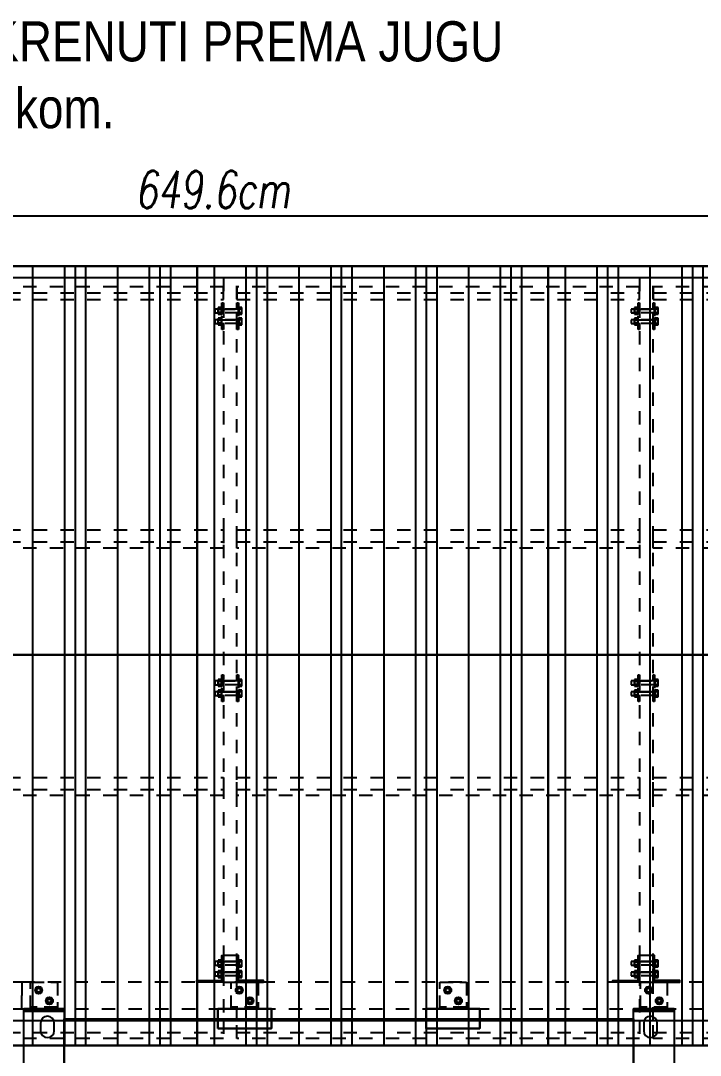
# Model space of a CAD drawing. Header units: millimetres. Extents: x 17886 to 18265, y -8727 to -7321.
# Drawn here: x 17953.66 to 17979.1, y -8639.94 to -8601.22 of the extents above; entities that cross this region are included whole.
import ezdxf

# ---------------------------------------------------------------- set-up
doc = ezdxf.new("R2010")
doc.units = ezdxf.units.MM
doc.linetypes.add('DASHED', pattern=[0.75, 0.5, -0.25])
doc.linetypes.add('EPL_DASH', pattern=[1, 0.5, -0.5])
for name, color, linetype in [('00 uvodnice', 82, 'Continuous'), ('a_rahmen235', 7, 'Continuous'), ('DIMENS', 4, 'Continuous')]:
    doc.layers.add(name, color=color, linetype=linetype)
doc.layers.add('CRTANJE', color=4, linetype='Continuous', lineweight=30)
doc.styles.add('ARIAL NARROW', font='ARIALN.TTF')
doc.styles.add('KOTE ZA MONNTAZU', font='simplex.shx', dxfattribs={"width": 0.7, "oblique": 8, "height": 1.4})
doc.dimstyles.new('KOTE ZA MONTAZU u cm', dxfattribs={"dimscale": 0, "dimtxt": 1.4, "dimasz": 1.25, "dimexe": 0.2, "dimexo": 0.1, "dimgap": 0.3, "dimtad": 1, "dimlfac": 10, "dimzin": 12, "dimdsep": 46, "dimtxsty": 'KOTE ZA MONNTAZU', "dimcen": 1.25, "dimclrt": 1, "dimadec": 0, "dimazin": 0, "dimtfac": 1, "dimtmove": 0, "dimatfit": 3, "dimfxl": 1, "dimtolj": 2, "dimtzin": 0, "dimarcsym": 0})

# ---------------------------------------------------------------- blocks, each defined once
blk = doc.blocks.new('*D236')
at = {"color": 0, "lineweight": -2, "transparency": 16777216}
for p, q in [((17921.222, -8610.305), (17921.222, -8608.342)), ((17986.182, -8610.305), (17986.182, -8608.342)), ((17984.932, -8608.542), (17922.472, -8608.542))]:
    blk.add_line(p, q, dxfattribs=at)
at = {"color": 0, "transparency": 16777216}
for points in [[(17922.472, -8608.334), (17922.472, -8608.75), (17921.222, -8608.542)], [(17984.932, -8608.334), (17984.932, -8608.75), (17986.182, -8608.542)]]:
    blk.add_solid(points, dxfattribs=at)
at = {"layer": 'Defpoints', "color": 0, "transparency": 16777216}
for p in [(17921.222, -8608.542), (17921.222, -8610.405), (17986.182, -8610.405)]:
    blk.add_point(p, dxfattribs=at)
at = {"color": 1, "transparency": 16777216, "insert": (17960.852, -8607.542), "char_height": 1.4, "attachment_point": 5, "style": 'KOTE ZA MONNTAZU'}
blk.add_mtext('\\A2;649.6cm', dxfattribs=at)

msp = doc.modelspace()

# ---------------------------------------------------------------- hatches: boundary and pattern name
at = {"true_color": 0xfeeab9}
h = msp.add_hatch(dxfattribs=at)
h.set_pattern_fill('PLASTI', color=254, scale=0.5, angle=-90)
h.set_pattern_definition([(270, (26743.7124, 1612.3187), (3.175, -6e-16), []), (270, (26744.1093, 1612.3187), (3.175, -6e-16), []), (270, (26744.506, 1612.3187), (3.175, -6e-16), []), (270, (26745.6968, 1612.3187), (3.175, -6e-16), [])])
h.paths.add_polyline_path([(17947.13198, -8610.40511), (17947.13198, -8624.95434), (17960.27198, -8624.95434), (17960.27198, -8610.40511)])
h = msp.add_hatch(dxfattribs=at)
h.set_pattern_fill('PLASTI', color=254, scale=0.5, angle=-90)
h.set_pattern_definition([(270, (26756.8524, 1612.3187), (3.175, -6e-16), []), (270, (26757.2493, 1612.3187), (3.175, -6e-16), []), (270, (26757.646, 1612.3187), (3.175, -6e-16), []), (270, (26758.8368, 1612.3187), (3.175, -6e-16), [])])
h.paths.add_polyline_path([(17960.27198, -8610.40511), (17960.27198, -8624.95434), (17973.41198, -8624.95434), (17973.41198, -8610.40511)])
h = msp.add_hatch(dxfattribs=at)
h.set_pattern_fill('PLASTI', color=254, scale=0.5, angle=-90)
h.set_pattern_definition([(270, (26769.9924, 1612.3187), (3.175, -6e-16), []), (270, (26770.3893, 1612.3187), (3.175, -6e-16), []), (270, (26770.786, 1612.3187), (3.175, -6e-16), []), (270, (26771.9768, 1612.3187), (3.175, -6e-16), [])])
h.paths.add_polyline_path([(17973.41198, -8610.40511), (17973.41198, -8624.95434), (17985.68198, -8624.95434), (17985.68198, -8610.40511)])
h = msp.add_hatch(dxfattribs=at)
h.set_pattern_fill('PLASTI', color=254, scale=0.5, angle=-90)
h.set_pattern_definition([(270, (26743.7124, 1597.6487), (3.175, -6e-16), []), (270, (26744.1093, 1597.6487), (3.175, -6e-16), []), (270, (26744.506, 1597.6487), (3.175, -6e-16), []), (270, (26745.6968, 1597.6487), (3.175, -6e-16), [])])
h.paths.add_polyline_path([(17947.13198, -8624.95434), (17947.13198, -8639.57191), (17960.27198, -8639.57191), (17960.27198, -8624.95434)])
h = msp.add_hatch(dxfattribs=at)
h.set_pattern_fill('PLASTI', color=254, scale=0.5, angle=-90)
h.set_pattern_definition([(270, (26756.8524, 1597.6487), (3.175, -6e-16), []), (270, (26757.2493, 1597.6487), (3.175, -6e-16), []), (270, (26757.646, 1597.6487), (3.175, -6e-16), []), (270, (26758.8368, 1597.6487), (3.175, -6e-16), [])])
h.paths.add_polyline_path([(17960.27198, -8624.95434), (17960.27198, -8639.57191), (17973.41198, -8639.57191), (17973.41198, -8624.95434)])
h = msp.add_hatch(dxfattribs=at)
h.set_pattern_fill('PLASTI', color=254, scale=0.5, angle=-90)
h.set_pattern_definition([(270, (26769.9924, 1597.6487), (3.175, -6e-16), []), (270, (26770.3893, 1597.6487), (3.175, -6e-16), []), (270, (26770.786, 1597.6487), (3.175, -6e-16), []), (270, (26771.9768, 1597.6487), (3.175, -6e-16), [])])
h.paths.add_polyline_path([(17973.41198, -8624.95434), (17973.41198, -8639.57191), (17985.68198, -8639.57191), (17985.68198, -8624.95434)])

# ---------------------------------------------------------------- linework, layer by layer
at = {"color": 30, "true_color": 0xf26722}
for points in [[(17921.22198, -8610.40512), (17986.18198, -8610.40512), (17986.18198, -8610.83813), (17921.22198, -8610.83813)], [(17921.22198, -8638.63754), (17986.18198, -8638.63754), (17986.18198, -8639.57056), (17921.22198, -8639.57056)]]:
    msp.add_lwpolyline(points, close=True, dxfattribs=at)
at = {"color": 254, "true_color": 0xfeeab9}
for points in [[(17947.13198, -8610.40511), (17947.13198, -8624.95434), (17960.27198, -8624.95434), (17960.27198, -8610.40511)], [(17960.27198, -8610.40511), (17960.27198, -8624.95434), (17973.41198, -8624.95434), (17973.41198, -8610.40511)], [(17973.41198, -8610.40511), (17973.41198, -8624.95434), (17985.68198, -8624.95434), (17985.68198, -8610.40511)], [(17947.13198, -8624.95434), (17947.13198, -8639.57191), (17960.27198, -8639.57191), (17960.27198, -8624.95434)], [(17960.27198, -8624.95434), (17960.27198, -8639.57191), (17973.41198, -8639.57191), (17973.41198, -8624.95434)], [(17973.41198, -8624.95434), (17973.41198, -8639.57191), (17985.68198, -8639.57191), (17985.68198, -8624.95434)]]:
    msp.add_lwpolyline(points, close=True, dxfattribs=at)
at = {"color": 30, "linetype": 'EPL_DASH', "true_color": 0xf26722}
for points in [[(17961.75199, -8610.83813), (17961.25199, -8610.83813), (17961.25199, -8638.63754), (17961.75199, -8638.63754)], [(17977.33198, -8610.83813), (17976.83198, -8610.83813), (17976.83198, -8638.63754), (17977.33198, -8638.63754)], [(17961.75199, -8636.20357), (17961.25199, -8636.20357), (17961.25199, -8637.20357), (17961.75199, -8637.20357)], [(17961.75199, -8636.20357), (17961.25199, -8636.20357), (17961.25199, -8637.20357), (17961.75199, -8637.20357)], [(17961.75199, -8636.20357), (17961.25199, -8636.20357), (17961.25199, -8637.20357), (17961.75199, -8637.20357)], [(17977.33198, -8636.20357), (17976.83198, -8636.20357), (17976.83198, -8637.20357), (17977.33198, -8637.20357)], [(17977.33198, -8636.20357), (17976.83198, -8636.20357), (17976.83198, -8637.20357), (17977.33198, -8637.20357)]]:
    msp.add_lwpolyline(points, close=True, dxfattribs=at)
at = {"color": 3, "linetype": 'EPL_DASH'}
for points in [[(17946.15198, -8611.18374), (17946.15198, -8611.6524), (17961.25198, -8611.6524), (17961.25198, -8611.18374), (17946.15198, -8611.18374), (17946.15198, -8611.40754), (17961.25198, -8611.40754)], [(17961.75198, -8611.18374), (17961.75198, -8611.6524), (17976.83198, -8611.6524), (17976.83198, -8611.18374), (17961.75198, -8611.18374), (17961.75198, -8611.40754), (17976.83198, -8611.40754)], [(17977.33198, -8611.18374), (17977.33198, -8611.6524), (17985.68198, -8611.6524), (17985.68198, -8611.18374), (17977.33198, -8611.18374), (17977.33198, -8611.40754), (17985.68198, -8611.40754)], [(17946.15198, -8620.95713), (17946.15198, -8620.27978), (17961.25198, -8620.27978), (17961.25198, -8620.95713), (17946.15198, -8620.95713), (17946.15198, -8620.72573), (17961.25198, -8620.72573)], [(17961.75198, -8620.95713), (17961.75198, -8620.27978), (17976.83198, -8620.27978), (17976.83198, -8620.95713), (17961.75198, -8620.95713), (17961.75198, -8620.72573), (17976.83198, -8620.72573)], [(17977.33198, -8620.95713), (17977.33198, -8620.27978), (17985.68198, -8620.27978), (17985.68198, -8620.95713), (17977.33198, -8620.95713), (17977.33198, -8620.72573), (17985.68198, -8620.72573)], [(17946.15198, -8630.22488), (17946.15198, -8629.54753), (17961.25198, -8629.54753), (17961.25198, -8630.22488), (17946.15198, -8630.22488), (17946.15198, -8629.99348), (17961.25198, -8629.99348)], [(17961.75198, -8630.22488), (17961.75198, -8629.54753), (17976.83198, -8629.54753), (17976.83198, -8630.22488), (17961.75198, -8630.22488), (17961.75198, -8629.99348), (17976.83198, -8629.99348)], [(17977.33198, -8630.22488), (17977.33198, -8629.54753), (17985.68198, -8629.54753), (17985.68198, -8630.22488), (17977.33198, -8630.22488), (17977.33198, -8629.99348), (17985.68198, -8629.99348)], [(17946.15198, -8639.31318), (17946.15198, -8638.64343), (17961.25198, -8638.64343), (17961.25198, -8639.31318), (17946.15198, -8639.31318), (17946.15198, -8639.0893), (17961.25198, -8639.0893)], [(17961.75198, -8639.31318), (17961.75198, -8638.64343), (17976.83198, -8638.64343), (17976.83198, -8639.31318), (17961.75198, -8639.31318), (17961.75198, -8639.0893), (17976.83198, -8639.0893)], [(17977.33198, -8639.31318), (17977.33198, -8638.64343), (17985.68198, -8638.64343), (17985.68198, -8639.31318), (17977.33198, -8639.31318), (17977.33198, -8639.0893), (17985.68198, -8639.0893)]]:
    msp.add_lwpolyline(points, dxfattribs=at)
at = {"color": 1, "linetype": 'DASHED'}
for points in [[(17961.25199, -8611.78095), (17961.25199, -8612.78095), (17961.19199, -8612.78095), (17961.19199, -8611.78095), (17961.25199, -8611.78095)], [(17961.81198, -8611.78095), (17961.81198, -8612.78095), (17961.75198, -8612.78095), (17961.75198, -8611.78095), (17961.81198, -8611.78095)], [(17976.83198, -8611.78095), (17976.83198, -8612.78095), (17976.77198, -8612.78095), (17976.77198, -8611.78095), (17976.83198, -8611.78095)], [(17977.39198, -8611.78095), (17977.39198, -8612.78095), (17977.33198, -8612.78095), (17977.33198, -8611.78095), (17977.39198, -8611.78095)], [(17961.25199, -8625.70357), (17961.25199, -8626.70357), (17961.19199, -8626.70357), (17961.19199, -8625.70357), (17961.25199, -8625.70357)], [(17961.81198, -8625.70357), (17961.81198, -8626.70357), (17961.75198, -8626.70357), (17961.75198, -8625.70357), (17961.81198, -8625.70357)], [(17976.83198, -8625.70357), (17976.83198, -8626.70357), (17976.77198, -8626.70357), (17976.77198, -8625.70357), (17976.83198, -8625.70357)], [(17977.39198, -8625.70357), (17977.39198, -8626.70357), (17977.33198, -8626.70357), (17977.33198, -8625.70357), (17977.39198, -8625.70357)], [(17955.03698, -8638.20357), (17954.03698, -8638.20357), (17954.03698, -8637.20357), (17955.03698, -8637.20357), (17955.03698, -8638.20357), (17955.03698, -8638.14357), (17954.03698, -8638.14357), (17954.03698, -8638.20357)], [(17962.54698, -8638.20357), (17961.54698, -8638.20357), (17961.54698, -8637.20357), (17962.54698, -8637.20357), (17962.54698, -8638.20357), (17962.54698, -8638.14357), (17961.54698, -8638.14357), (17961.54698, -8638.20357)], [(17970.34698, -8638.20357), (17969.34698, -8638.20357), (17969.34698, -8637.20357), (17970.34698, -8637.20357), (17970.34698, -8638.20357), (17970.34698, -8638.14357), (17969.34698, -8638.14357), (17969.34698, -8638.20357)], [(17977.86698, -8638.20357), (17976.86698, -8638.20357), (17976.86698, -8637.20357), (17977.86698, -8637.20357), (17977.86698, -8638.20357), (17977.86698, -8638.14357), (17976.86698, -8638.14357), (17976.86698, -8638.20357)]]:
    msp.add_lwpolyline(points, dxfattribs=at)
at = {"color": 4, "linetype": 'EPL_DASH'}
for points in [[(17961.83198, -8612.14446), (17961.94198, -8612.14446), (17961.94198, -8612.01744), (17961.83198, -8612.01744), (17961.83198, -8612.20796), (17961.94198, -8612.20796), (17961.94198, -8611.95393), (17961.83198, -8611.95393), (17961.83198, -8612.21595), (17961.81198, -8612.21595), (17961.81198, -8611.94595), (17961.83198, -8611.94595), (17961.83198, -8612.21595), (17961.81198, -8612.21595), (17961.81198, -8612.15095), (17961.19198, -8612.15095), (17961.19198, -8612.01095), (17961.81198, -8612.01095), (17961.19198, -8612.01095), (17961.19198, -8611.94595), (17961.17198, -8611.94595), (17961.17198, -8612.21595), (17961.19198, -8612.21595), (17961.19198, -8611.94595), (17961.17198, -8611.94595), (17961.17198, -8611.95393), (17961.06198, -8611.95393), (17961.06198, -8612.20796), (17961.17198, -8612.20796), (17961.17198, -8612.14446), (17961.06198, -8612.14446), (17961.06198, -8612.01744), (17961.17198, -8612.01744), (17961.17198, -8611.95393), (17961.06198, -8611.95393), (17961.06198, -8612.01095), (17960.93198, -8612.01095), (17960.93198, -8612.15095), (17961.06198, -8612.15095)], [(17977.41198, -8612.14446), (17977.52198, -8612.14446), (17977.52198, -8612.01744), (17977.41198, -8612.01744), (17977.41198, -8612.20796), (17977.52198, -8612.20796), (17977.52198, -8611.95393), (17977.41198, -8611.95393), (17977.41198, -8612.21595), (17977.39198, -8612.21595), (17977.39198, -8611.94595), (17977.41198, -8611.94595), (17977.41198, -8612.21595), (17977.39198, -8612.21595), (17977.39198, -8612.15095), (17976.77198, -8612.15095), (17976.77198, -8612.01095), (17977.39198, -8612.01095), (17976.77198, -8612.01095), (17976.77198, -8611.94595), (17976.75198, -8611.94595), (17976.75198, -8612.21595), (17976.77198, -8612.21595), (17976.77198, -8611.94595), (17976.75198, -8611.94595), (17976.75198, -8611.95393), (17976.64198, -8611.95393), (17976.64198, -8612.20796), (17976.75198, -8612.20796), (17976.75198, -8612.14446), (17976.64198, -8612.14446), (17976.64198, -8612.01744), (17976.75198, -8612.01744), (17976.75198, -8611.95393), (17976.64198, -8611.95393), (17976.64198, -8612.01095), (17976.51198, -8612.01095), (17976.51198, -8612.15095), (17976.64198, -8612.15095)], [(17961.83198, -8612.54446), (17961.94198, -8612.54446), (17961.94198, -8612.41744), (17961.83198, -8612.41744), (17961.83198, -8612.60796), (17961.94198, -8612.60796), (17961.94198, -8612.35393), (17961.83198, -8612.35393), (17961.83198, -8612.61595), (17961.81198, -8612.61595), (17961.81198, -8612.34595), (17961.83198, -8612.34595), (17961.83198, -8612.61595), (17961.81198, -8612.61595), (17961.81198, -8612.55095), (17961.19198, -8612.55095), (17961.19198, -8612.41095), (17961.81198, -8612.41095), (17961.19198, -8612.41095), (17961.19198, -8612.34595), (17961.17198, -8612.34595), (17961.17198, -8612.61595), (17961.19198, -8612.61595), (17961.19198, -8612.34595), (17961.17198, -8612.34595), (17961.17198, -8612.35393), (17961.06198, -8612.35393), (17961.06198, -8612.60796), (17961.17198, -8612.60796), (17961.17198, -8612.54446), (17961.06198, -8612.54446), (17961.06198, -8612.41744), (17961.17198, -8612.41744), (17961.17198, -8612.35393), (17961.06198, -8612.35393), (17961.06198, -8612.41095), (17960.93198, -8612.41095), (17960.93198, -8612.55095), (17961.06198, -8612.55095)], [(17977.41198, -8612.54446), (17977.52198, -8612.54446), (17977.52198, -8612.41744), (17977.41198, -8612.41744), (17977.41198, -8612.60796), (17977.52198, -8612.60796), (17977.52198, -8612.35393), (17977.41198, -8612.35393), (17977.41198, -8612.61595), (17977.39198, -8612.61595), (17977.39198, -8612.34595), (17977.41198, -8612.34595), (17977.41198, -8612.61595), (17977.39198, -8612.61595), (17977.39198, -8612.55095), (17976.77198, -8612.55095), (17976.77198, -8612.41095), (17977.39198, -8612.41095), (17976.77198, -8612.41095), (17976.77198, -8612.34595), (17976.75198, -8612.34595), (17976.75198, -8612.61595), (17976.77198, -8612.61595), (17976.77198, -8612.34595), (17976.75198, -8612.34595), (17976.75198, -8612.35393), (17976.64198, -8612.35393), (17976.64198, -8612.60796), (17976.75198, -8612.60796), (17976.75198, -8612.54446), (17976.64198, -8612.54446), (17976.64198, -8612.41744), (17976.75198, -8612.41744), (17976.75198, -8612.35393), (17976.64198, -8612.35393), (17976.64198, -8612.41095), (17976.51198, -8612.41095), (17976.51198, -8612.55095), (17976.64198, -8612.55095)], [(17961.83198, -8626.06708), (17961.94198, -8626.06708), (17961.94198, -8625.94006), (17961.83198, -8625.94006), (17961.83198, -8626.13058), (17961.94198, -8626.13058), (17961.94198, -8625.87655), (17961.83198, -8625.87655), (17961.83198, -8626.13857), (17961.81198, -8626.13857), (17961.81198, -8625.86857), (17961.83198, -8625.86857), (17961.83198, -8626.13857), (17961.81198, -8626.13857), (17961.81198, -8626.07357), (17961.19198, -8626.07357), (17961.19198, -8625.93357), (17961.81198, -8625.93357), (17961.19198, -8625.93357), (17961.19198, -8625.86857), (17961.17198, -8625.86857), (17961.17198, -8626.13857), (17961.19198, -8626.13857), (17961.19198, -8625.86857), (17961.17198, -8625.86857), (17961.17198, -8625.87655), (17961.06198, -8625.87655), (17961.06198, -8626.13058), (17961.17198, -8626.13058), (17961.17198, -8626.06708), (17961.06198, -8626.06708), (17961.06198, -8625.94006), (17961.17198, -8625.94006), (17961.17198, -8625.87655), (17961.06198, -8625.87655), (17961.06198, -8625.93357), (17960.93198, -8625.93357), (17960.93198, -8626.07357), (17961.06198, -8626.07357)], [(17977.41198, -8626.06708), (17977.52198, -8626.06708), (17977.52198, -8625.94006), (17977.41198, -8625.94006), (17977.41198, -8626.13058), (17977.52198, -8626.13058), (17977.52198, -8625.87655), (17977.41198, -8625.87655), (17977.41198, -8626.13857), (17977.39198, -8626.13857), (17977.39198, -8625.86857), (17977.41198, -8625.86857), (17977.41198, -8626.13857), (17977.39198, -8626.13857), (17977.39198, -8626.07357), (17976.77198, -8626.07357), (17976.77198, -8625.93357), (17977.39198, -8625.93357), (17976.77198, -8625.93357), (17976.77198, -8625.86857), (17976.75198, -8625.86857), (17976.75198, -8626.13857), (17976.77198, -8626.13857), (17976.77198, -8625.86857), (17976.75198, -8625.86857), (17976.75198, -8625.87655), (17976.64198, -8625.87655), (17976.64198, -8626.13058), (17976.75198, -8626.13058), (17976.75198, -8626.06708), (17976.64198, -8626.06708), (17976.64198, -8625.94006), (17976.75198, -8625.94006), (17976.75198, -8625.87655), (17976.64198, -8625.87655), (17976.64198, -8625.93357), (17976.51198, -8625.93357), (17976.51198, -8626.07357), (17976.64198, -8626.07357)], [(17961.83198, -8626.46708), (17961.94198, -8626.46708), (17961.94198, -8626.34006), (17961.83198, -8626.34006), (17961.83198, -8626.53058), (17961.94198, -8626.53058), (17961.94198, -8626.27655), (17961.83198, -8626.27655), (17961.83198, -8626.53857), (17961.81198, -8626.53857), (17961.81198, -8626.26857), (17961.83198, -8626.26857), (17961.83198, -8626.53857), (17961.81198, -8626.53857), (17961.81198, -8626.47357), (17961.19198, -8626.47357), (17961.19198, -8626.33357), (17961.81198, -8626.33357), (17961.19198, -8626.33357), (17961.19198, -8626.26857), (17961.17198, -8626.26857), (17961.17198, -8626.53857), (17961.19198, -8626.53857), (17961.19198, -8626.26857), (17961.17198, -8626.26857), (17961.17198, -8626.27655), (17961.06198, -8626.27655), (17961.06198, -8626.53058), (17961.17198, -8626.53058), (17961.17198, -8626.46708), (17961.06198, -8626.46708), (17961.06198, -8626.34006), (17961.17198, -8626.34006), (17961.17198, -8626.27655), (17961.06198, -8626.27655), (17961.06198, -8626.33357), (17960.93198, -8626.33357), (17960.93198, -8626.47357), (17961.06198, -8626.47357)], [(17977.41198, -8626.46708), (17977.52198, -8626.46708), (17977.52198, -8626.34006), (17977.41198, -8626.34006), (17977.41198, -8626.53058), (17977.52198, -8626.53058), (17977.52198, -8626.27655), (17977.41198, -8626.27655), (17977.41198, -8626.53857), (17977.39198, -8626.53857), (17977.39198, -8626.26857), (17977.41198, -8626.26857), (17977.41198, -8626.53857), (17977.39198, -8626.53857), (17977.39198, -8626.47357), (17976.77198, -8626.47357), (17976.77198, -8626.33357), (17977.39198, -8626.33357), (17976.77198, -8626.33357), (17976.77198, -8626.26857), (17976.75198, -8626.26857), (17976.75198, -8626.53857), (17976.77198, -8626.53857), (17976.77198, -8626.26857), (17976.75198, -8626.26857), (17976.75198, -8626.27655), (17976.64198, -8626.27655), (17976.64198, -8626.53058), (17976.75198, -8626.53058), (17976.75198, -8626.46708), (17976.64198, -8626.46708), (17976.64198, -8626.34006), (17976.75198, -8626.34006), (17976.75198, -8626.27655), (17976.64198, -8626.27655), (17976.64198, -8626.33357), (17976.51198, -8626.33357), (17976.51198, -8626.47357), (17976.64198, -8626.47357)], [(17961.83198, -8636.56708), (17961.94198, -8636.56708), (17961.94198, -8636.44006), (17961.83198, -8636.44006), (17961.83198, -8636.63058), (17961.94198, -8636.63058), (17961.94198, -8636.37655), (17961.83198, -8636.37655), (17961.83198, -8636.63857), (17961.81198, -8636.63857), (17961.81198, -8636.36857), (17961.83198, -8636.36857), (17961.83198, -8636.63857), (17961.81198, -8636.63857), (17961.81198, -8636.57357), (17961.19198, -8636.57357), (17961.19198, -8636.43357), (17961.81198, -8636.43357), (17961.19198, -8636.43357), (17961.19198, -8636.36857), (17961.17198, -8636.36857), (17961.17198, -8636.63857), (17961.19198, -8636.63857), (17961.19198, -8636.36857), (17961.17198, -8636.36857), (17961.17198, -8636.37655), (17961.06198, -8636.37655), (17961.06198, -8636.63058), (17961.17198, -8636.63058), (17961.17198, -8636.56708), (17961.06198, -8636.56708), (17961.06198, -8636.44006), (17961.17198, -8636.44006), (17961.17198, -8636.37655), (17961.06198, -8636.37655), (17961.06198, -8636.43357), (17960.93198, -8636.43357), (17960.93198, -8636.57357), (17961.06198, -8636.57357)], [(17977.41198, -8636.56708), (17977.52198, -8636.56708), (17977.52198, -8636.44006), (17977.41198, -8636.44006), (17977.41198, -8636.63058), (17977.52198, -8636.63058), (17977.52198, -8636.37655), (17977.41198, -8636.37655), (17977.41198, -8636.63857), (17977.39198, -8636.63857), (17977.39198, -8636.36857), (17977.41198, -8636.36857), (17977.41198, -8636.63857), (17977.39198, -8636.63857), (17977.39198, -8636.57357), (17976.77198, -8636.57357), (17976.77198, -8636.43357), (17977.39198, -8636.43357), (17976.77198, -8636.43357), (17976.77198, -8636.36857), (17976.75198, -8636.36857), (17976.75198, -8636.63857), (17976.77198, -8636.63857), (17976.77198, -8636.36857), (17976.75198, -8636.36857), (17976.75198, -8636.37655), (17976.64198, -8636.37655), (17976.64198, -8636.63058), (17976.75198, -8636.63058), (17976.75198, -8636.56708), (17976.64198, -8636.56708), (17976.64198, -8636.44006), (17976.75198, -8636.44006), (17976.75198, -8636.37655), (17976.64198, -8636.37655), (17976.64198, -8636.43357), (17976.51198, -8636.43357), (17976.51198, -8636.57357), (17976.64198, -8636.57357)], [(17961.83198, -8636.96708), (17961.94198, -8636.96708), (17961.94198, -8636.84006), (17961.83198, -8636.84006), (17961.83198, -8637.03058), (17961.94198, -8637.03058), (17961.94198, -8636.77655), (17961.83198, -8636.77655), (17961.83198, -8637.03857), (17961.81198, -8637.03857), (17961.81198, -8636.76857), (17961.83198, -8636.76857), (17961.83198, -8637.03857), (17961.81198, -8637.03857), (17961.81198, -8636.97357), (17961.19198, -8636.97357), (17961.19198, -8636.83357), (17961.81198, -8636.83357), (17961.19198, -8636.83357), (17961.19198, -8636.76857), (17961.17198, -8636.76857), (17961.17198, -8637.03857), (17961.19198, -8637.03857), (17961.19198, -8636.76857), (17961.17198, -8636.76857), (17961.17198, -8636.77655), (17961.06198, -8636.77655), (17961.06198, -8637.03058), (17961.17198, -8637.03058), (17961.17198, -8636.96708), (17961.06198, -8636.96708), (17961.06198, -8636.84006), (17961.17198, -8636.84006), (17961.17198, -8636.77655), (17961.06198, -8636.77655), (17961.06198, -8636.83357), (17960.93198, -8636.83357), (17960.93198, -8636.97357), (17961.06198, -8636.97357)], [(17977.41198, -8636.96708), (17977.52198, -8636.96708), (17977.52198, -8636.84006), (17977.41198, -8636.84006), (17977.41198, -8637.03058), (17977.52198, -8637.03058), (17977.52198, -8636.77655), (17977.41198, -8636.77655), (17977.41198, -8637.03857), (17977.39198, -8637.03857), (17977.39198, -8636.76857), (17977.41198, -8636.76857), (17977.41198, -8637.03857), (17977.39198, -8637.03857), (17977.39198, -8636.97357), (17976.77198, -8636.97357), (17976.77198, -8636.83357), (17977.39198, -8636.83357), (17976.77198, -8636.83357), (17976.77198, -8636.76857), (17976.75198, -8636.76857), (17976.75198, -8637.03857), (17976.77198, -8637.03857), (17976.77198, -8636.76857), (17976.75198, -8636.76857), (17976.75198, -8636.77655), (17976.64198, -8636.77655), (17976.64198, -8637.03058), (17976.75198, -8637.03058), (17976.75198, -8636.96708), (17976.64198, -8636.96708), (17976.64198, -8636.84006), (17976.75198, -8636.84006), (17976.75198, -8636.77655), (17976.64198, -8636.77655), (17976.64198, -8636.83357), (17976.51198, -8636.83357), (17976.51198, -8636.97357), (17976.64198, -8636.97357)]]:
    msp.add_lwpolyline(points, dxfattribs=at)
at = {"color": 2}
for points in [[(17961.25199, -8636.20357), (17961.25199, -8637.20357), (17960.25199, -8637.20357), (17960.25199, -8637.14357), (17961.19199, -8637.14357), (17961.19199, -8636.20357), (17961.25199, -8636.20357)], [(17961.75199, -8636.20357), (17961.75199, -8637.20357), (17962.75199, -8637.20357), (17962.75199, -8637.14357), (17961.81199, -8637.14357), (17961.81199, -8636.20357), (17961.75199, -8636.20357)], [(17976.83198, -8636.20357), (17976.83198, -8637.20357), (17975.83198, -8637.20357), (17975.83198, -8637.14357), (17976.77198, -8637.14357), (17976.77198, -8636.20357), (17976.83198, -8636.20357)], [(17977.33198, -8636.20357), (17977.33198, -8637.20357), (17978.33198, -8637.20357), (17978.33198, -8637.14357), (17977.39198, -8637.14357), (17977.39198, -8636.20357), (17977.33198, -8636.20357)]]:
    msp.add_lwpolyline(points, dxfattribs=at)
at = {"color": 7, "linetype": 'EPL_DASH'}
for points in [[(17953.70199, -8637.20357), (17921.22198, -8637.20357), (17921.22198, -8638.20357), (17953.70199, -8638.20357)], [(17986.18198, -8637.20357), (17953.70198, -8637.20357), (17953.70198, -8638.20357), (17986.18198, -8638.20357)]]:
    msp.add_lwpolyline(points, close=True, dxfattribs=at)
at = {"color": 4}
for points in [[(17954.22698, -8637.56708), (17954.33698, -8637.63058), (17954.44698, -8637.56708), (17954.44698, -8637.44006), (17954.33698, -8637.37655), (17954.22698, -8637.44006)], [(17961.737, -8637.56708), (17961.847, -8637.63058), (17961.957, -8637.56708), (17961.957, -8637.44006), (17961.847, -8637.37655), (17961.737, -8637.44006)], [(17969.537, -8637.56708), (17969.647, -8637.63058), (17969.757, -8637.56708), (17969.757, -8637.44006), (17969.647, -8637.37655), (17969.537, -8637.44006)], [(17977.057, -8637.56708), (17977.167, -8637.63059), (17977.277, -8637.56708), (17977.277, -8637.44006), (17977.167, -8637.37655), (17977.057, -8637.44006)], [(17954.62698, -8637.96708), (17954.73698, -8638.03058), (17954.84698, -8637.96708), (17954.84698, -8637.84006), (17954.73698, -8637.77655), (17954.62698, -8637.84006)], [(17962.137, -8637.96708), (17962.247, -8638.03058), (17962.357, -8637.96708), (17962.357, -8637.84006), (17962.247, -8637.77655), (17962.137, -8637.84006)], [(17969.937, -8637.96708), (17970.047, -8638.03058), (17970.157, -8637.96708), (17970.157, -8637.84006), (17970.047, -8637.77655), (17969.937, -8637.84006)], [(17977.457, -8637.96708), (17977.567, -8638.03059), (17977.677, -8637.96708), (17977.677, -8637.84006), (17977.567, -8637.77655), (17977.457, -8637.84006)]]:
    msp.add_lwpolyline(points, close=True, dxfattribs=at)
at = {"layer": 'a_rahmen235'}
for points in [[(17955.29699, -8640.31357), (17953.77699, -8640.31357), (17953.77699, -8638.20357), (17955.29699, -8638.20357)], [(17978.12699, -8640.31357), (17976.60699, -8640.31357), (17976.60699, -8638.20357), (17978.12699, -8638.20357)], [(17976.60699, -8640.31357), (17955.29698, -8640.31357), (17955.29698, -8638.57419), (17976.60699, -8638.57419)]]:
    msp.add_lwpolyline(points, close=True, dxfattribs=at)
for points in [[(17954.92199, -8639.02357), (17954.92199, -8638.73857, 1), (17954.41199, -8638.73857), (17954.41199, -8639.02357, 1)], [(17977.49199, -8639.02357), (17977.49199, -8638.73857, 1), (17976.98199, -8638.73857), (17976.98199, -8639.02357, 1)]]:
    msp.add_lwpolyline(points, format="xyb", close=True, dxfattribs=at)
at = {"layer": 'CRTANJE', "lineweight": 30}
for points in [[(17953.77699, -8638.29357), (17953.77699, -8638.20357), (17955.29699, -8638.20357), (17955.29699, -8638.29357)], [(17961.04699, -8638.93327), (17961.04699, -8638.20357), (17963.04699, -8638.20357), (17963.04699, -8638.93327)], [(17968.84699, -8638.93327), (17968.84699, -8638.20357), (17970.84699, -8638.20357), (17970.84699, -8638.93327)], [(17976.60699, -8638.29357), (17976.60699, -8638.20357), (17978.12699, -8638.20357), (17978.12699, -8638.29357)]]:
    msp.add_lwpolyline(points, close=True, dxfattribs=at)
at = {"layer": 'DIMENS'}
for centre, radius in [((17954.33698, -8637.50357), 0.135), ((17961.847, -8637.50357), 0.135), ((17969.647, -8637.50357), 0.135), ((17977.167, -8637.50357), 0.135), ((17954.33698, -8637.50357), 0.07), ((17954.73698, -8637.90357), 0.135), ((17961.847, -8637.50357), 0.07), ((17962.247, -8637.90357), 0.135), ((17969.647, -8637.50357), 0.07), ((17970.047, -8637.90357), 0.135), ((17977.167, -8637.50357), 0.07), ((17977.567, -8637.90357), 0.135), ((17954.73698, -8637.90357), 0.065), ((17962.247, -8637.90357), 0.065), ((17970.047, -8637.90357), 0.065), ((17977.567, -8637.90357), 0.065)]:
    msp.add_circle(centre, radius, dxfattribs=at)

# ---------------------------------------------------------------- texts
at = {"layer": '00 uvodnice', "color": 0, "linetype": 'Continuous', "insert": (17954.11694, -8601.24274), "char_height": 1.5, "width": 45.4526974, "attachment_point": 2, "style": 'ARIAL NARROW'}
msp.add_mtext('SOLARNI PANELI OKRENUTI PREMA JUGU\\P12 kom.', dxfattribs=at)

# ---------------------------------------------------------------- dimensions: what is measured, and where the dimension line sits
at = {"color": 4}
dim = msp.add_linear_dim(base=(17921.22198, -8608.54185), p1=(17986.18199, -8610.40511), p2=(17921.22198, -8610.40511), angle=180, dimstyle='KOTE ZA MONTAZU u cm', override={"dimscale": 1, "dimpost": 'cm'}, dxfattribs=at)
dim.commit()
dim.dimension.update_dxf_attribs({"geometry": '*D236', "text_midpoint": (17960.85199, -8608.54185), "dimtype": 160})

doc.saveas('drawing.dxf')
